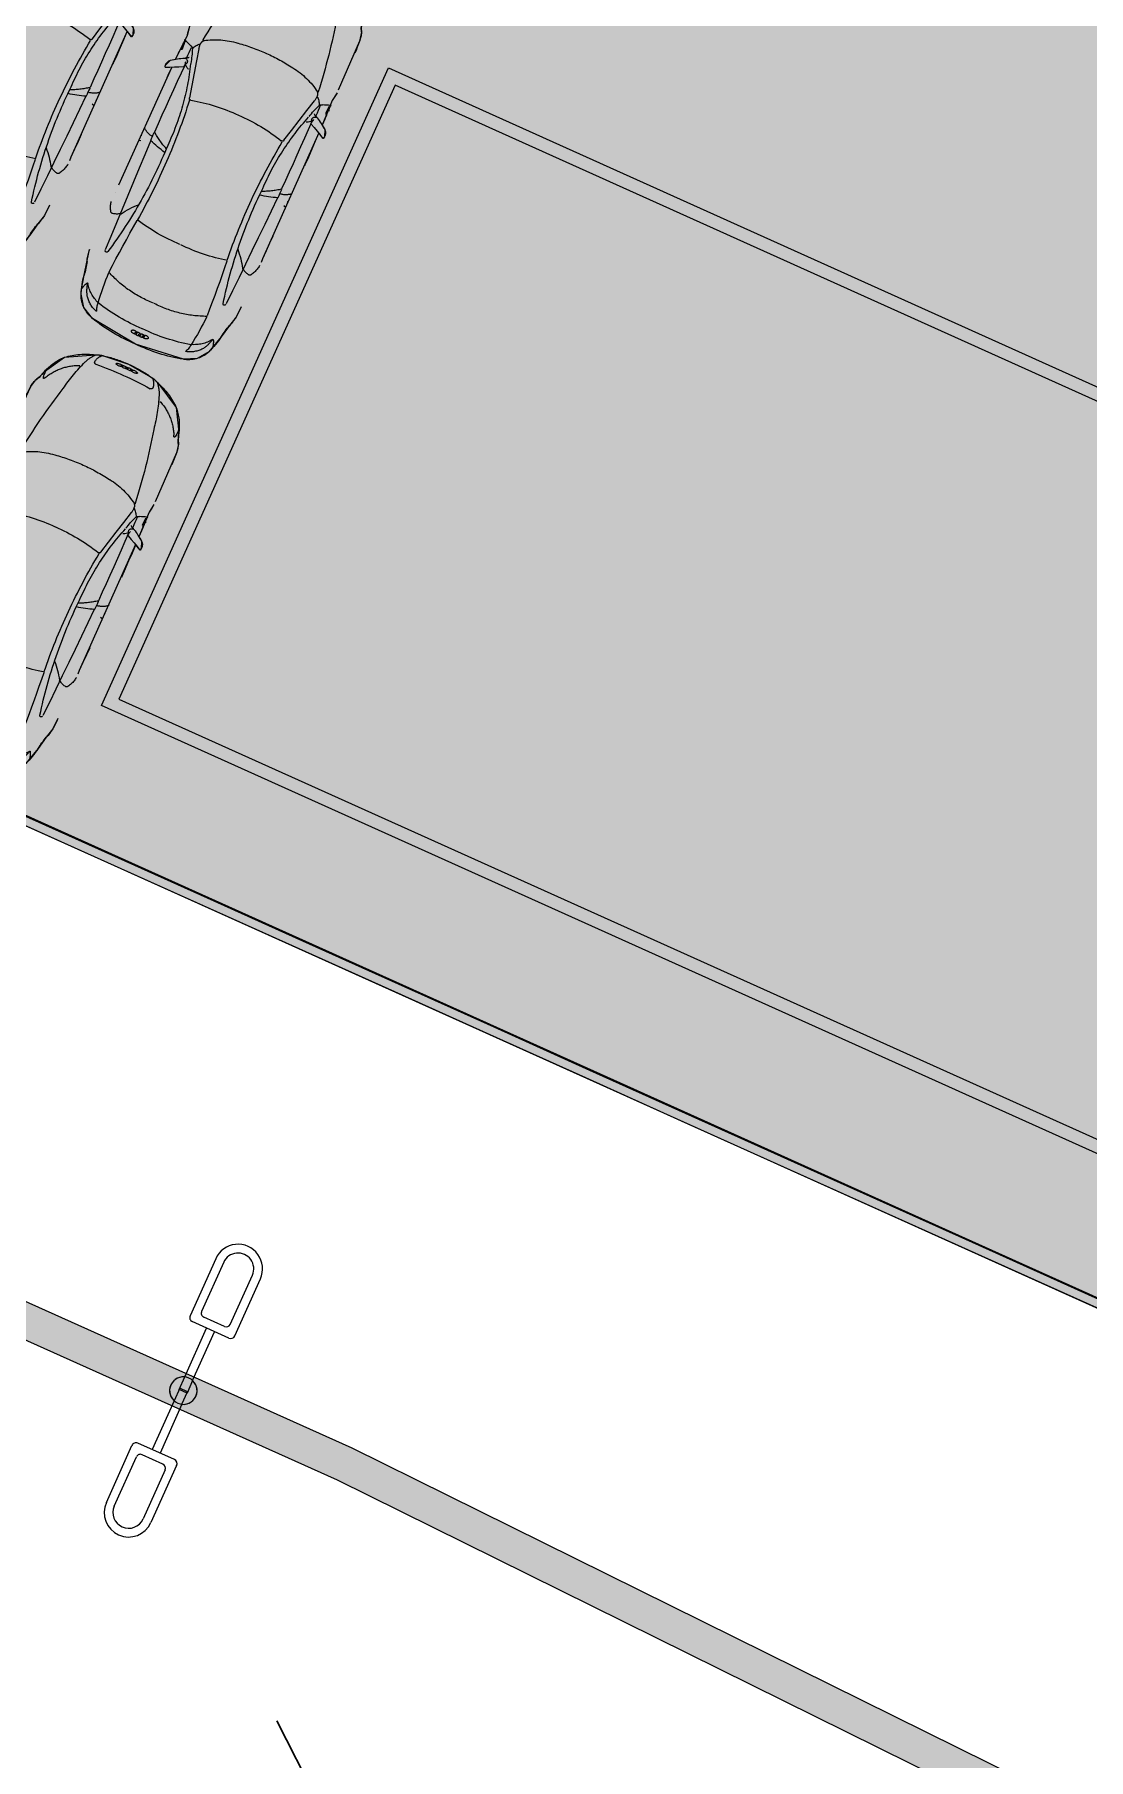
# Model space of a CAD drawing. Header units: metres. Extents: x -13933 to 152404, y -7861 to 21912.
# Drawn here: x 119165 to 120371, y 4820 to 6793 of the extents above; entities that cross this region are included whole.
import ezdxf
from ezdxf.xclip import XClip

# ---------------------------------------------------------------- set-up
doc = ezdxf.new("R2010")
doc.units = ezdxf.units.M
doc.header["$LTSCALE"] = 100
doc.header["$MEASUREMENT"] = 0
doc.header["$XCLIPFRAME"] = 0
doc.layers.get('0').update_dxf_attribs({"color": 9, "lineweight": 9})
for name, color, linetype, lineweight in [('04', 9, 'Continuous', 9), ('06A', 9, 'Continuous', 9), ('06B', 9, 'Continuous', 9), ('06D', 9, 'Continuous', 9), ('09', 9, 'Continuous', 9), ('DATA TAVAN', 160, 'Continuous', 30)]:
    doc.layers.add(name, color=color, linetype=linetype, lineweight=lineweight)

# ---------------------------------------------------------------- blocks, each defined once
blk = doc.blocks.new('A$C442D6FDD')
at = {"layer": '06D', "color": 9}
for p, q in [((16693.02234395774, 2928.331194183363), (16663.68407938753, 2862.952370106877)), ((16702.14584697963, 2924.237089567011), (16676.90168702577, 2867.981768512411)), ((16709.7462977822, 2853.242991948449), (16734.99045773606, 2909.498313003048)), ((16714.77569618773, 2840.025384310204), (16744.11396075796, 2905.40420838669)), ((16657.53743786619, 2793.076553870733), (16682.62108396851, 2848.974178005777)), ((16708.16689236862, 2837.510685107444), (16666.19877859028, 2856.343566287764)), ((16666.66094088809, 2788.982449254378), (16691.74458699039, 2844.880073389431)), ((16703.13749396307, 2850.728292745688), (16679.41638622853, 2861.372964693292)), ((16645.32970965678, 2765.872255093435), (16620.24606355441, 2709.974630958416)), ((16654.45321267868, 2761.778150477066), (16629.36956657628, 2705.88052634206)), ((16567.8766897868, 2649.450495961195), (16597.21495435708, 2714.829320037652)), ((16645.79187195451, 2698.511138060057), (16603.82375817619, 2717.344019240419)), ((16632.57426431625, 2693.481739654543), (16608.85315658172, 2704.12641160217)), ((16577.00019280869, 2645.356391344834), (16602.2443527626, 2701.611712399409)), ((16635.08896351902, 2686.872935835415), (16609.84480356511, 2630.61761478084)), ((16648.30657115727, 2691.902334240942), (16618.968306587, 2626.523510164473))]:
    blk.add_line(p, q, dxfattribs=at)
for points in [[(16666.66094088809, 2788.982449254378), (16660.19733422836, 2774.578631956535), (16651.07383120646, 2778.672736572893), (16657.53743786619, 2793.076553870731)], [(16654.45321267868, 2761.778150477066), (16660.9168193384, 2776.181967774914), (16651.7933163165, 2780.276072391282), (16645.32970965679, 2765.872255093437)]]:
    blk.add_lwpolyline(points, dxfattribs=at)
for centre, radius, start, end in [((16718.56815235785, 2916.867701285029), 28.0000000000004, 335.8321936963501, 155.8321936963501), ((16718.56815235785, 2916.867701285029), 18.00000000000039, 335.8321936963501, 155.8321936963501), ((16668.24583089847, 2860.905317798695), 5, 155.8321936963501, 245.8321936964296), ((16681.46343853671, 2865.934716204235), 5, 155.8321936963501, 245.8321936964296), ((16705.18454627126, 2855.290044256625), 5, 245.8321936964296, 335.8321936963501), ((16710.21394467679, 2842.072436618387), 5, 245.8321936964296, 335.8321936963501), ((16655.99532527245, 2777.427352173897), 15.725, 84.37209640142595, 47.29229099117386), ((16655.99532527245, 2777.427352173897), 15.72499999999999, 264.3720964014259, 227.2922909911562), ((16601.77670586803, 2712.782267729478), 4.999999999999997, 65.8321936962288, 155.8321936963025), ((16606.80610427354, 2699.564660091229), 4.999999999999997, 65.8321936962288, 155.8321936963025), ((16630.52721200808, 2688.919988143596), 4.999999999999997, 335.8321936963025, 65.8321936962288), ((16643.74481964632, 2693.949386549116), 4.999999999999997, 335.8321936963025, 65.8321936962288), ((16593.4224981869, 2637.987003062837), 28.00000000000039, 155.8321936963025, 335.8321936963025), ((16593.4224981869, 2637.987003062837), 18.00000000000038, 155.8321936963025, 335.8321936963025)]:
    blk.add_arc(centre, radius, start, end, dxfattribs=at)
blk = doc.blocks.new('Rectangular Mul_ ÇATI KATI2')
at = {"layer": '06B'}
for p, q in [((2522.257784961755, 1084.905025806298), (2642.257784961754, 1084.905025806297)), ((2642.257784961754, 1074.905025806297), (2522.257784961755, 1074.905025806298))]:
    blk.add_line(p, q, dxfattribs=at)
blk = doc.blocks.new('Group-321-1')
at = {"lineweight": 0}
for p, q in [((384783.0404226189, 69371.03703737732), (384783.0454955257, 69371.02952570902)), ((384784.4115424383, 69370.33322623753), (384784.4024818865, 69370.33296943169))]:
    blk.add_line(p, q, dxfattribs=at)
blk.add_lwpolyline([(384781.5515142901, 69367.98434943637), (384781.7489756022, 69367.69058126317), (384781.7548534236, 69367.68634296917), (384781.7923387385, 69367.64408719695), (384781.826259134, 69367.61685041881), (384782.0711422035, 69367.46127779443), (384782.3402966903, 69367.35298919129), (384782.3816751229, 69367.34140437085), (384782.4452552769, 69367.33317311786), (384782.7990547579, 69367.34397295988), (384783.036277071, 69367.49413952335), (384783.1020985211, 69367.55806925843), (384783.1402993364, 69367.58425538782), (384783.2058003336, 69367.66632236853), (384783.5053245599, 69368.23258221608), (384783.540306937, 69368.33224291622), (384783.6890093816, 69368.59966389736), (384783.7466077069, 69368.6084239063), (384783.8084187516, 69368.66262315822), (384783.8147476728, 69368.6843675388), (384783.7336735199, 69368.6843675388), (384784.4562495247, 69370.08700017455), (384784.536334641, 69370.2161617595), (384784.6671285072, 69370.4777350574), (384784.7897134165, 69370.73858226684), (384784.819535446, 69370.85867902258), (384784.8615447482, 69371.01198618795), (384784.907766177, 69371.2301975283), (384784.8820960541, 69371.3837804609), (384784.7923171953, 69371.51100635812), (384784.3138549381, 69371.83118594532), (384783.7776961802, 69372.0326255127), (384783.6197348419, 69372.03176459095), (384783.4799804747, 69371.96309589971), (384783.4374216382, 69371.9222494662), (384783.3299404929, 69371.79881007994), (384783.1493434826, 69371.58060250159), (384783.0088543631, 69371.32894572419), (384782.874466604, 69371.0739785558), (384782.8142959055, 69370.9298333333), (384782.0989579112, 69369.5315053641), (384782.0492403426, 69369.59011353157), (384782.0345796579, 69369.57315460613), (384782.0265719897, 69369.49133745974), (384782.0530293756, 69369.43943073365), (384781.9224232807, 69369.16272069358), (384781.8618378587, 69369.07620232357), (384781.572733821, 69368.4935200099), (384781.5478329869, 69368.4016861774), (384781.5487652928, 69368.35456400849), (384781.535104096, 69368.2638132716), (384781.5515142901, 69367.98434943637)], close=True, dxfattribs=at)
for centre, radius, start, end in [((384783.7002488226, 69371.6913544825), 0.3498021483591383, 77.58661068379296, 129.0275571541324), ((384783.3656927163, 69370.12154418147), 1.954988160792558, 60.96601148066394, 77.83400075226027), ((384782.5382675502, 69372.33731877894), 0.9574641858481436, 316.2185710409952, 325.7418044744119), ((384784.3200433344, 69371.04522039733), 1.244267272932652, 132.4655380697325, 142.7244158092593), ((384783.7202785564, 69371.82730503439), 0.2983663543140856, 161.3049374906192, 177.743599169579), ((384783.5083511993, 69371.84107766264), 0.0862314491859874, 181.3459599537109, 189.6397386832451), ((384783.4275220588, 69371.82806669494), 0.0044218996027969, 198.8504189284605, 328.8627297751233), ((384783.6239929062, 69371.45449564197), 0.4181482123973927, 82.5082130728109, 117.4781367208745), ((384783.7431655147, 69371.57129641499), 0.4025143222824345, 118.7200405959984, 140.7847687057622), ((384786.159974889, 69370.09974605514), 3.047871568934975, 144.4512639894666, 151.4415190125865), ((384783.680325825, 69371.6404067432), 0.312480107745655, 79.03531116137512, 114.6796663962398), ((384783.8911569568, 69371.74893458892), 0.2435775742046316, 127.2849191610867, 150.4820625111644), ((384783.1339376865, 69369.63706716785), 2.300484933354411, 61.7007492894186, 76.26458323917203), ((384783.7368842547, 69371.94078550737), 0.0070138906523912, 14.30737728654492, 65.78766829894647), ((384783.4780704501, 69370.06385943378), 1.95498816084812, 47.82212561582031, 64.69011485358692), ((384783.6080829738, 69371.27260708438), 0.5525423945704754, 133.0236941956187, 146.1227845706138), ((384784.1758989197, 69371.76587521982), 0.0116228077802083, 115.4858821309777, 202.8384480021364), ((384784.2047976461, 69371.77977778294), 0.0436816092483191, 204.9366467582744, 291.6010371563049), ((384784.1827314048, 69371.75273581482), 0.0264285725199241, 86.25131350310285, 116.6000344669025), ((384784.1802174372, 69371.71738374222), 0.0618696848978988, 44.04057309094982, 86.06863463306861), ((384784.218950953, 69371.74828310356), 0.0100725345705801, 111.9283104300689, 196.7628904811233), ((384784.245017412, 69371.75461838322), 0.0368322690439756, 193.5154874138824, 249.2754029825842), ((384784.226715495, 69371.73132559302), 0.0287379628545424, 93.4708897569202, 113.7003470534444), ((384784.215737871, 69371.75099650183), 0.0129126003587845, 292.5149725822491, 43.91301186059133), ((384784.2217792669, 69371.69202346112), 0.0680624771396786, 58.34094723028844, 87.30825091934582), ((384783.2195127354, 69369.59314053798), 2.300484933358805, 49.39154326351768, 63.95537709086441), ((384784.2512866112, 69371.76084167145), 0.0450205052383476, 244.6107160294459, 282.6821737362323), ((384784.266549536, 69371.72705086012), 0.0152877514780457, 157.3959095720804, 204.4646875178178), ((384784.2938193696, 69371.73900913072), 0.0450205049078826, 202.9739526592234, 241.0454105083228), ((384784.2639588178, 69371.72678129884), 0.0130583123064995, 105.2380549100657, 152.0925405282488), ((384784.2396135595, 69371.72114288357), 0.0339160089870706, 22.28965877449798, 58.16624635326638), ((384784.2574662653, 69371.73171340469), 0.0152877516284439, 281.1914392787127, 328.2602167012451), ((384784.2683673544, 69371.70638323901), 0.0339160089425257, 67.48988053183197, 103.3664676801319), ((384784.2587574183, 69371.72945123544), 0.0130583121902756, 333.563584708396, 20.4180717973747), ((384784.292417197, 69371.73028754357), 0.0368322691756745, 236.3807232756979, 292.1406388998525), ((384784.2551028978, 69371.67491806857), 0.0680624771660405, 38.34787549762579, 67.31517932069293), ((384784.3065419157, 69371.70438576999), 0.0129126003619169, 81.74311441453403, 193.141154583526), ((384784.3363048409, 69371.71227366879), 0.043681609322776, 194.0550892317754, 280.7194796334733), ((384784.3024642308, 69371.70541480399), 0.01007253459776, 288.8932358830022, 13.72781480011426), ((384784.2841596418, 69371.70183886975), 0.0287379630892161, 11.95577948215946, 32.18523628089459), ((384784.2999360788, 69371.6559308244), 0.0618696846305092, 39.58749169758675, 81.61555320856033), ((384784.3418542116, 69371.6806885121), 0.0116228078840048, 282.8176808536799, 10.17024456856148), ((384784.3271952625, 69371.67858090076), 0.0264285726363793, 9.056091890992866, 39.4048127679727), ((384865.0478565178, 69325.718902895), 93.69606463265801, 150.8030725621275, 151.6277473261973), ((384777.8715314694, 69372.85345975014), 5.605247355084512, 330.8944123424992, 345.1643524666977), ((384793.5272064585, 69365.62204652262), 11.96680530893938, 150.1372720717108, 152.8972310905396), ((384800.1056264557, 69364.19625620602), 18.17990201205225, 156.1349588412521, 158.2411111303297), ((384783.2748803343, 69371.42358390622), 0.0158656320071467, 339.003904687722, 150.3983213057386), ((384783.4050481375, 69370.21541081375), 1.343000516641577, 60.01738873332177, 86.68797196595672), ((384784.4940709949, 69371.43945206945), 0.2435775744201498, 335.1740638174758, 358.3712070646293), ((384784.739884166, 69371.42593443386), 0.007013890488563001, 59.86845844248861, 111.348749926108), ((384784.5287863645, 69371.20488245763), 0.3124801078493274, 10.97646013994169, 46.62081514681707), ((384784.5585694397, 69371.25076890897), 0.3498021485358823, 356.6285692132683, 48.06951584809453), ((384783.5313988864, 69370.15055356114), 1.343000516431742, 38.96815450401051, 65.63873755694424), ((384781.8315180973, 69372.32159134217), 3.047871569132416, 334.2146073840299, 341.2048623741222), ((384784.410565533, 69371.05073911423), 0.4181482126543444, 8.177989688528863, 43.14791337133943), ((384784.4360016789, 69371.21565586214), 0.4025143225143703, 344.8713578246735, 6.936085858047674), ((384783.6722759097, 69371.37772666202), 1.244267272650692, 342.9317105809953, 353.190588269219), ((384783.7734386867, 69370.61255045596), 1.010455724059688, 153.0694778982191, 161.9185911851493), ((384783.1167923395, 69370.8332581143), 0.3186275708637596, 120.9728856795587, 155.4755557488732), ((384782.9706170958, 69371.07419906514), 0.0368887230569643, 91.80000956888539, 120.3439243344244), ((384782.9629824776, 69371.07908416017), 0.0326344118359172, 45.48642201566353, 78.55436450792334), ((384782.8486255968, 69370.93316240872), 0.2178507720010953, 28.76175149546496, 50.9847501003894), ((384784.1505833879, 69371.13774394048), 1.110373976815149, 185.5929860547506, 197.2706345992854), ((384785.7607760822, 69370.68316910429), 0.9574641856548224, 159.9143219344002, 169.4375553464991), ((384784.8286298975, 69371.10886236947), 0.0044218994446907, 156.7933951792741, 286.8057034424609), ((384784.792084843, 69371.18212282412), 0.0862314492585211, 296.016387643213, 304.3101665108914), ((384784.6573576429, 69371.34629185747), 0.2983663541265296, 307.9125272197693, 324.351188955416), ((384822.9408911379, 69349.52026877638), 45.48090917561267, 151.9178272061257, 153.8966286939996), ((384776.6074931544, 69373.5829487619), 7.123628307055153, 326.0793961133, 338.1164433750532), ((384782.7340587102, 69368.932494688), 2.053129795241379, 60.68216725469162, 76.50320586801631), ((384768.9055667257, 69380.21159585133), 18.17990201197529, 327.4150153400575, 329.5211675918141), ((384784.272049805, 69370.93178548297), 0.5525423943988907, 339.5333418177627, 352.6324322789538), ((384782.8801234989, 69368.85751799813), 2.053129795126458, 49.15292047915002, 64.97395933781989), ((384788.9004862178, 69367.19217391433), 5.605247355051272, 140.4917738339094, 154.7617140281527), ((384699.7854853228, 69410.54992655918), 93.69606463261509, 334.0283790765118, 334.8530537861511), ((384773.8987516132, 69375.69755194742), 11.96680530874396, 332.7588953542664, 335.5188543458619), ((384784.5889532362, 69370.74905558713), 0.0158656321567198, 335.2578058237369, 146.652221711764), ((384790.2300502175, 69366.59033784733), 7.123628307177032, 147.5396829630128, 159.5767301286856), ((384825.2730058789, 69347.60695140138), 48.30265178816379, 152.0551005723645, 152.1719452873196), ((384782.4027800147, 69368.6924993447), 1.563621213239428, 74.98539193690318, 82.5895034223858), ((384783.8462355316, 69371.29396909924), 1.11037397676685, 288.3854918774865, 300.0631404692817), ((384784.4389430626, 69370.11683466512), 0.2178507722216231, 74.67137631840478, 96.89437483386291), ((384783.6393448883, 69370.68138230266), 1.010455724038191, 323.7375350634988, 332.5866484991483), ((384784.2014482712, 69370.27649209213), 0.3186275708698421, 330.1805708137133, 4.683240604397084), ((384784.4908480612, 69370.29481366627), 0.0326344118661757, 47.10176180129525, 80.1697042691917), ((384784.4824284086, 69370.29816940802), 0.0368887229124478, 5.312201861807474, 33.85611631798246), ((384821.1878617357, 69350.01289725953), 43.56496261790569, 152.4768734628505, 153.5907061841437), ((384780.1045679153, 69371.44513727463), 2.972654988612402, 314.8855468710587, 333.6766171440912), ((384782.4964555969, 69369.9749909546), 0.2387884675881178, 70.63492537720325, 104.3906069724314), ((384782.7293223899, 69369.20786341075), 0.9545311043662441, 86.62790421040638, 100.5160201591195), ((384782.5618396718, 69370.15329435584), 0.0058476883975403, 151.7804776858651, 223.8989130914362), ((384743.6697706304, 69390.21102161384), 45.48090917596133, 331.7594977081923, 333.7382992418987), ((384782.8782287625, 69368.44844618438), 1.56362121325601, 43.06662273578132, 50.67073440441602), ((384795.1786366188, 69363.07501582892), 14.58723217685821, 154.131932185875, 155.3338004803066), ((384782.098825665, 69369.52556623396), 0.07995125130081401, 143.4718717064225, 205.3483243032675), ((384782.9195613969, 69369.91120294857), 0.986771052513436, 205.1819552525269, 214.4777125467105), ((384782.1495170811, 69369.49737355059), 0.1376712735919119, 137.1664338394829, 146.6021581154718), ((384967.4627986772, 69508.00272714767), 231.3789947734501, 216.7416157136026, 216.7940108203771), ((384678.7516665729, 69458.2207693468), 136.450565060422, 319.2526015187024, 319.4925882230672), ((384782.514923584, 69369.58202828282), 0.0185971796773038, 41.38587348726872, 155.3161465843415), ((384783.9579523336, 69371.21199646419), 2.158500350013701, 228.5421561994104, 243.7224231827864), ((384786.4545019648, 69368.18564510044), 2.972654988729948, 151.9795091467883, 170.7705794288091), ((384783.1066297747, 69369.01418730992), 0.9545311044009102, 25.14010633848291, 39.0282223038683), ((384783.9724497939, 69369.42921240196), 0.0058476883722028, 261.7572125040324, 333.8756493155701), ((384740.7557081665, 69390.99062567906), 48.30265178813734, 333.4841811311338, 333.6010257834328), ((384783.8656865405, 69369.27214939585), 0.238788467603148, 21.26551931947093, 55.02120103576603), ((384791.1445365428, 69364.80545010675), 10.09567924637132, 153.389795120458, 154.106662977346), ((384781.4440564258, 69369.96942800487), 0.9861543805361744, 309.9161742944115, 319.8631083056857), ((384782.12392833, 69369.36343779713), 0.0208682048374519, 210.1337502563614, 261.9010480954536), ((384782.1219502368, 69369.34509301705), 0.0094106451753982, 178.2703908717264, 230.3207191817169), ((384782.0851622913, 69369.29985552678), 0.0488975542694614, 5.779055627024446, 50.9892651037068), ((384782.1315955954, 69369.39582904265), 0.054101346892036, 258.6932034876902, 282.7156460172121), ((384782.1321205707, 69369.37989430026), 0.0385583782957723, 287.171053284051, 347.5367777232382), ((384781.9661107239, 69369.54334083943), 0.2494251296583731, 316.3484353704709, 326.7202074930113), ((384782.1505732414, 69369.37410034241), 0.0193525761953757, 352.1472999411857, 47.07927246585621), ((384782.2653205382, 69368.91444785756), 0.4843113183250864, 94.4328073924962, 101.9444058529415), ((384782.1667148628, 69369.41423542725), 0.0111774059663441, 312.8598860043378, 34.81050539448773), ((384782.2279977844, 69369.38900550512), 0.0083074887732057, 38.23228437482054, 92.0308323370829), ((384784.018856284, 69371.18073378534), 2.158500350037418, 241.9337030407994, 257.1139701947554), ((384745.0919206057, 69389.07379500679), 43.56496261794364, 332.0654201917997, 333.1792529147895), ((384787.0531752221, 69366.13740280231), 5.965444346038106, 150.4859381148569, 156.7364650485879), ((384789.1280892799, 69366.44559309975), 7.518706228063415, 159.6869696588059, 166.351560767887), ((384783.0276578172, 69368.32429630242), 1.387263075282165, 142.8162607961192, 147.1796447808551), ((384781.8011505918, 69367.55738424876), 1.667026785979498, 81.88636859993944, 84.94229609538489), ((384782.0500725403, 69369.26028403842), 0.0543016107197016, 255.4486190132045, 293.8595052256877), ((384782.0653454593, 69369.21232467062), 0.0035137453124988, 147.6525392057015, 275.801275964945), ((384782.3152485478, 69369.20194695273), 0.2414633490335972, 178.311176037347, 202.8016539544177), ((384782.0802959231, 69369.20745194767), 0.0065910963693464, 121.6403048658037, 166.7714618673126), ((384782.081767011, 69369.05536290497), 0.0048078029205758, 20.93842580388289, 175.9316898251757), ((384782.1584124901, 69369.07403078822), 0.0723333247977811, 153.7581970164235, 202.5543009926437), ((384782.8575929597, 69369.5028645388), 0.8908880835858148, 210.0252118511443, 235.5657263307474), ((384782.2723870996, 69369.02588451227), 0.1960015393010728, 137.8698248164604, 155.4347593373984), ((384916.0428692807, 69336.41654079402), 136.4505650603141, 166.163538255242, 166.4035248560552), ((384783.535627186, 69369.05808970696), 0.0185971797512997, 330.3399798796877, 84.27025324804757), ((384783.6274330568, 69370.50178279419), 2.151138606382601, 233.7693723993977, 242.935324073966), ((384784.4746301554, 69368.4138006111), 0.986154380546764, 165.793018057383, 175.739952030911), ((384783.54604492, 69368.7124371674), 0.0083074889180692, 33.62529393752668, 87.42384260969322), ((384783.1386963838, 69368.46613426688), 0.4843113183116575, 23.71172052802407, 31.22331903545619), ((384783.5945304599, 69368.62922294658), 0.0385583783638112, 138.119348756019, 198.4850731161236), ((384783.5790662786, 69368.64083888808), 0.0193525762280166, 78.57685456609488, 133.5088265712049), ((384783.8241060239, 69368.58961106937), 0.2494251295861567, 158.9359187462275, 169.3076908972171), ((384783.6022679833, 69368.67734995321), 0.0111774059668472, 90.84562145838028, 172.7962398346345), ((384788.1969488005, 69600.02189305398), 231.3789947734216, 268.8621154051777, 268.9145106185428), ((384783.7323015347, 69368.68708479892), 0.0799512512683751, 280.3078022265083, 342.1842546616202), ((384783.6798451307, 69368.71183904549), 0.1376712734655701, 339.0539681991913, 348.4896925480284), ((384781.8971335092, 69368.35772794568), 0.3520556503604513, 155.674600036337, 172.8272365742936), ((384783.6344523101, 69370.4981797329), 2.151138606369366, 242.7208023194934, 251.8867539776508), ((384783.2715557018, 69369.29037283272), 0.8908880832961521, 250.0903999861584, 275.6309143837634), ((384783.225122789, 69368.53683462628), 0.1960015392361341, 330.2213669267638, 347.786301640769), ((384783.3431940654, 69368.67429102039), 0.2414633488211516, 282.854472456326, 307.3449501831015), ((384783.4846254347, 69368.48659390149), 0.0065910965856936, 318.8846656675594, 4.015819336332199), ((384783.5451708903, 69368.49283333213), 0.0543016106825458, 191.7966211245935, 230.2075072471659), ((384783.4972995813, 69368.47728660278), 0.0035137453697357, 209.8548504763201, 338.0035861865044), ((384774.624146454, 69373.28555112693), 10.09567924627692, 331.5494633472379, 332.2663313727987), ((384782.3066148866, 69367.29792377226), 1.667026786108718, 40.7138300218205, 43.76975784659761), ((384783.5568694275, 69368.54441179225), 0.0488975541103994, 74.66686139083411, 119.877070890817), ((384770.8665620931, 69375.55467562375), 14.58723217680829, 330.3223259399804, 331.5241941538019), ((384783.607783936, 69368.63808505546), 0.0541013465061648, 202.9404803543278, 226.9629228572176), ((384783.5721818515, 69368.60067290803), 0.0094106453711274, 255.3354071543315, 307.3857353745208), ((384783.5859344696, 69368.61297369262), 0.0208682049644928, 223.755078100961, 275.522375956357), ((384783.5672203709, 69369.578752353), 0.9867710528856712, 271.1784137743861, 280.4741711580764), ((384782.1372638864, 69368.15895853838), 0.6112208503833017, 170.0439005854987, 196.5990624265012), ((384781.8006690071, 69368.14100545777), 0.280929753177643, 142.9980094470155, 163.9070246264475), ((384764.3471729328, 69370.88590239074), 17.38678604634456, 351.3261701355285, 351.6312925582594), ((384781.2507015888, 69368.37223716514), 0.2985871932513548, 356.6067216570964, 5.66016134063183), ((384781.6108113529, 69368.28765831693), 0.0411438464539288, 126.4312649320135, 146.9765236121961), ((384781.5893623901, 69368.31792605919), 0.0039790854840795, 74.7911836373757, 133.7856326445535), ((384781.5844523271, 69368.31345056061), 0.0102270300912391, 1.637601306852396, 54.39629475396457), ((384781.5006214761, 69368.30128172236), 0.09488540598161099, 358.816994299394, 7.383893231302007), ((384782.2011879791, 69368.28944747361), 0.605781818662173, 179.0659416800502, 219.4797755979875), ((384777.1322378698, 69372.60319780724), 7.518706227856923, 319.3045656259003, 325.9691568272747), ((384783.3306810764, 69368.47229221054), 0.0723333248765244, 283.1018253822615, 331.8979294430074), ((384783.3601909798, 69368.39913358222), 0.0048078029345668, 309.7244379823752, 104.7176999173818), ((384782.2147994305, 69368.74154560432), 1.387263075243672, 338.4764815404474, 342.8398656467571), ((384783.5739930696, 69367.65105117156), 1.842265409779598, 162.0198581950229, 174.3283621307194), ((384778.0913312027, 69370.73761757957), 5.965444345839508, 328.9196613507256, 335.1701882821022), ((384782.3165630052, 69368.28534245209), 0.8221291455187598, 201.4761581976096, 226.3392365936705), ((384782.1191241487, 69367.79541977035), 0.3802511141003176, 174.3104731621578, 196.6697420161616), ((384781.9366804476, 69367.80858158108), 0.2188669085750566, 213.4366515774982, 228.8732714406686), ((384781.9404698478, 69367.68894818542), 0.1449324580838845, 160.421482749868, 200.1827664714714), ((384781.8273504815, 69367.73204394888), 0.0243161162774968, 63.76494991939244, 169.9952658025476), ((384784.0991778646, 69371.38049728776), 4.273889901050794, 238.0489160236515, 242.634110258559), ((384781.3492981714, 69368.79301194695), 1.842265409917504, 311.3277641313319, 323.6362681777017), ((384782.9009679686, 69367.8424484893), 0.3520556507087822, 312.828889903144, 329.9815262294022), ((384781.862583654, 69367.70928803753), 0.0958410027359276, 222.8672589702789, 244.0074838356121), ((384781.8297528776, 69367.64896682558), 0.0272133221992764, 202.2017716436486, 232.2843354215208), ((384782.6953174758, 69368.71429539406), 1.399874235631634, 231.6245645209734, 243.520375042481), ((384781.9794815796, 69367.56597502658), 0.00393016241724, 106.1480038918371, 191.2356342870595), ((384781.9925914532, 69367.56896170812), 0.0173747610563239, 192.4725242850968, 226.4338394067552), ((384781.9841570789, 69367.54772153107), 0.0227713724609817, 79.74326276873546, 104.6743466444739), ((384782.0763397061, 69367.65717715042), 0.1390124710729419, 226.4812893768036, 253.2418444075125), ((384781.9679435661, 69367.46729640094), 0.104786947275816, 43.02744566408024, 79.06399564217247), ((384782.0325342914, 69367.53539302167), 0.0039301626079234, 108.0078665659346, 193.0954979226211), ((384782.0455403257, 69367.53880361159), 0.0173747611132521, 194.3323887197008, 228.293703100671), ((384782.0377997459, 69367.51730088591), 0.0227713723763501, 81.60312753151732, 106.534210751136), ((384782.1263814225, 69367.62969063593), 0.1390124710983048, 228.3411537296626, 255.10170880669), ((384782.042998359, 69367.54591466028), 0.0228623931432975, 252.8527719302951, 277.4763585965605), ((384782.0242049767, 69367.43639191361), 0.1047869471821187, 44.88731007092645, 80.92386002675111), ((384782.022284549, 69367.51841321128), 0.030184117365996, 24.43778123601803, 42.48023936365997), ((384782.0456562727, 69367.52817047927), 0.0049340362184041, 273.6821905129262, 33.68219178308403), ((384782.7254130076, 69368.69884702105), 1.399874235663832, 242.1357512690006, 254.031561633046), ((384782.0856428842, 69367.5070749807), 0.0049340361836441, 90.11406990416125, 210.1140720258274), ((384782.1018671087, 69367.51473624732), 0.0228623932079406, 206.3199036467378, 230.943489885124), ((384782.0905347122, 69367.48222519677), 0.0301841173821539, 81.31602286477012, 99.35848025596957), ((384782.1757827104, 69367.60433240255), 0.1390124710651526, 230.5544175494868, 257.3149725257593), ((384782.0966686701, 69367.51740466391), 0.0228623930939039, 254.7126363867601, 279.3362230561346), ((384782.0782822861, 69367.40863342576), 0.1047869470903695, 44.73226628780361, 80.76881625816543), ((384782.0768583336, 69367.48924543503), 0.0301841174668981, 26.29764567827616, 44.3401035592378), ((384782.099901072, 69367.49975609347), 0.0049340363351814, 275.5420560551542, 35.54205451561253), ((384784.0734452069, 69371.3937061488), 4.273889901074466, 243.0220161175712, 247.607210357313), ((384782.1403507636, 69367.47956273769), 0.0049340363000382, 91.97393460065119, 211.973935471551), ((384782.1563177943, 69367.48774652643), 0.0228623929562839, 208.179767933893, 232.8033541215398), ((384782.1460465161, 69367.45488480931), 0.030184117315496, 83.17588705196574, 101.2183454130342), ((384782.2272866086, 69367.57969441717), 0.1390124711764063, 232.4142818747512, 259.1748370846415), ((384782.1490580919, 69367.48566678428), 0.017374760919182, 257.3624225700835, 291.3237376171514), ((384782.1361889694, 69367.38093415352), 0.1047869472207114, 46.59213081778669, 82.6286806264869), ((384782.1360986119, 69367.46684297836), 0.0227713724816486, 19.1219158435863, 44.05299919335773), ((384782.153868352, 69367.47311089128), 0.0039301625266179, 292.5606285544276, 17.64826017318684), ((384782.1920856431, 69367.44098947325), 0.0227713724379093, 20.98178005935979, 45.91286328079482), ((384782.668248841, 69368.04969990898), 0.6057818186550332, 266.1763506422281, 306.5901848306168), ((384782.5994852304, 69367.92169515246), 0.6112208505875798, 289.0570639881478, 315.6122256565617), ((384782.7811054278, 69367.6377364765), 0.2809297532821471, 321.7491018256342, 342.658117023229), ((384783.0862381876, 69367.48736692885), 0.0948854059176445, 118.2722331390893, 126.839132111113), ((384795.1853947904, 69355.05629817258), 17.38678604633298, 134.0248337296906, 134.3299561979311), ((384783.0472591229, 69367.56257547026), 0.0102270301144433, 71.25983290709485, 124.0185261504152), ((384783.0109369656, 69367.56895817883), 0.0411438464094715, 338.6796030238081, 359.2248616074733), ((384783.0480334304, 69367.56917389837), 0.0039790853336872, 351.8704943628009, 50.86494417038347), ((384783.2895747219, 69367.32566078022), 0.2985871930353492, 119.995965032492, 129.049404645721), ((384782.2044273679, 69367.46022396332), 0.0173747609343597, 259.2222874933464, 293.1836022734426), ((384782.2096425963, 69367.4478308022), 0.00393016250336, 294.4204922045912, 19.5081227562845), ((384782.3942307805, 69367.43638762094), 0.0958410028102468, 241.6486427703407, 262.7888675763328), ((384782.364355668, 69367.37454923353), 0.0272133223830799, 253.3717913403474, 283.4543547948513), ((384782.3323026803, 69367.48781600955), 0.1449324580284345, 285.4733600371055, 325.2346436156128), ((384782.431717333, 69367.55447361052), 0.2188669085771363, 256.7828547440725, 272.2194747242026), ((384782.3146730294, 69367.69504234257), 0.3802511142623957, 288.9863843949592, 311.3456532616339), ((384782.4332587368, 69367.42102446435), 0.0243161161897754, 315.6608603763217, 61.89117663580637), ((384782.5976590696, 69368.14105269796), 0.8221291456024497, 259.3168899770112, 284.1799681154629)]:
    blk.add_arc(centre, radius, start, end, dxfattribs=at)
blk = doc.blocks.new('Group-322-1')
for p, q in [((384781.2351737056, 69370.03731856635), (384781.1990561203, 69370.00453540025)), ((384781.2556898023, 69370.01723791294), (384781.2351737056, 69370.03731856635)), ((384781.2702521096, 69370.0915810887), (384781.2556898023, 69370.01723791294)), ((384781.2966316729, 69370.15966860272), (384781.2702521096, 69370.0915810887)), ((384781.3309641568, 69370.2104697988), (384781.2966316729, 69370.15966860272)), ((384781.5742777753, 69369.973699667), (384781.3309641568, 69370.2104697988)), ((384781.1618778257, 69369.97313559407), (384781.1406990381, 69369.9383064104)), ((384781.1406990381, 69369.9383064104), (384781.6919448003, 69369.43474844545)), ((384781.1990561203, 69370.00453540025), (384781.1618778257, 69369.97313559407)), ((384781.7840171732, 69369.47056705169), (384781.1997322143, 69370.00397158567)), ((384781.9623075615, 69369.39405936758), (384781.2556904472, 69370.01686126401)), ((384781.2556904472, 69370.01686126401), (384781.2754445061, 69369.99908607303)), ((384781.6544890143, 69369.86906011369), (384781.5742777753, 69369.973699667)), ((384781.7823085762, 69369.66068357282), (384781.6544890143, 69369.86906011369)), ((384781.9441065457, 69369.42450143059), (384781.7823085762, 69369.66068357282)), ((384781.6228159526, 69369.410935877), (384781.7921490121, 69369.46948593174)), ((384781.7921490121, 69369.46948593174), (384781.8012634439, 69369.46466192513)), ((384781.8012634439, 69369.46466192513), (384781.8316628702, 69369.4192959392)), ((384781.8240559072, 69369.44527857442), (384781.8377311785, 69369.45634575747)), ((384781.8377311785, 69369.45634575747), (384781.8620362918, 69369.44348156192)), ((384781.8620362918, 69369.44348156192), (384781.8992648272, 69369.41829226926)), ((384781.6182764193, 69369.3950493086), (384781.6228159526, 69369.410935877)), ((384781.6494249494, 69369.36209115737), (384781.6182764193, 69369.3950493086)), ((384781.6889143468, 69369.35947822875), (384781.6494249494, 69369.36209115737)), ((384781.7937180371, 69369.38451318267), (384781.6889143468, 69369.35947822875)), ((384781.7663819641, 69369.38067696782), (384781.9464483797, 69369.21768066562)), ((384781.8225679473, 69369.39118342352), (384781.7937180371, 69369.38451318267)), ((384781.8894124917, 69369.36312169716), (384781.8225679473, 69369.39118342352)), ((384781.8316628702, 69369.4192959392), (384781.8726861343, 69369.40491804168)), ((384781.908398824, 69369.36222441617), (384781.8894124917, 69369.36312169716)), ((384781.8992648272, 69369.41829226926), (384781.920532629, 69369.385060956)), ((384781.917514676, 69369.37203770633), (384781.908398824, 69369.36222441617)), ((384781.9691917831, 69369.30809108747), (384781.9114439378, 69369.36061321036)), ((384781.920532629, 69369.385060956), (384781.917514676, 69369.37203770633)), ((384781.9862521561, 69369.35965170136), (384781.9441065457, 69369.42450143059)), ((384781.9625411526, 69369.22983487732), (384782.0080103743, 69369.30884947316)), ((384781.9659320429, 69369.23621621933), (384781.9699670123, 69369.32571199241)), ((384781.9699670123, 69369.32571199241), (384781.9862521561, 69369.35965170136)), ((384781.9978159478, 69369.3289852735), (384781.9767450062, 69369.34831438785)), ((384782.0080103743, 69369.30884947316), (384781.9978159478, 69369.3289852735))]:
    blk.add_line(p, q)
blk.add_lwpolyline([(384781.3309641568, 69370.2104697988), (384781.5742777753, 69369.973699667), (384781.6544890143, 69369.86906011369), (384781.7823085762, 69369.66068357282), (384781.9441065457, 69369.42450143059), (384781.9862521561, 69369.35965170136), (384781.979569146, 69369.34572370528), (384781.9978159478, 69369.3289852735), (384782.0080103743, 69369.30884947316), (384781.9659320429, 69369.23621621933), (384781.9464483797, 69369.21768066562), (384781.7687364256, 69369.37854570683), (384781.6889143468, 69369.35947822875), (384781.6494249494, 69369.36209115737), (384781.6182764193, 69369.3950493086), (384781.6228159526, 69369.410935877), (384781.6919448003, 69369.43474844545), (384781.1406990381, 69369.9383064104), (384781.1618778257, 69369.97313559407), (384781.1990561203, 69370.00453540025), (384781.2351737056, 69370.03731856635), (384781.2556904472, 69370.01686126401), (384781.2702521096, 69370.0915810887), (384781.2966316729, 69370.15966860272)], close=True)
blk = doc.blocks.new('Group-323-1')
for p, q in [((384783.571327544, 69368.40483516964), (384783.6090372684, 69368.48783356209)), ((384783.5745369654, 69368.41130967945), (384783.644911511, 69368.46674610872)), ((384783.6090372684, 69368.48783356209), (384783.6313412754, 69368.49128437032)), ((384783.6310442009, 69368.45584679763), (384783.7073798072, 69368.4395292533)), ((384783.6313412754, 69368.49128437032), (384783.6593285118, 69368.48542656863)), ((384783.644911511, 69368.46674610872), (384783.6630007421, 69368.49975958318)), ((384783.6630007421, 69368.49975958318), (384783.7402611368, 69368.50330517987)), ((384783.704915864, 69368.50035426993), (384784.622829113, 69368.28910745757)), ((384783.7131256016, 69368.45112057833), (384783.7104637778, 69368.43799373138)), ((384783.7219497185, 69368.46116289035), (384783.7131256016, 69368.45112057833)), ((384783.7613488951, 69368.46324722383), (384783.7219497185, 69368.46116289035)), ((384783.7402611368, 69368.50330517987), (384784.0264823449, 69368.50947018909)), ((384783.8035147688, 69368.4476747024), (384783.7613488951, 69368.46324722383)), ((384783.828133333, 69368.43542103567), (384783.8035147688, 69368.4476747024)), ((384784.0264823449, 69368.50947018909), (384784.2703057658, 69368.52704183228)), ((384784.2703057658, 69368.52704183228), (384784.4020845771, 69368.52284375993)), ((384784.4020845771, 69368.52284375993), (384784.7362903662, 69368.46311015943)), ((384784.7362903662, 69368.46311015943), (384784.7150170126, 69368.40560428653)), ((384783.8082251639, 69368.3333419442), (384783.5708295418, 69368.38467446032)), ((384783.7104637778, 69368.43799373138), (384783.7222580326, 69368.42308797817)), ((384783.7222580326, 69368.42308797817), (384783.7840181142, 69368.38512291625)), ((384783.8015624606, 69368.40889742077), (384783.7659706065, 69368.43385442387)), ((384783.7840181142, 69368.38512291625), (384783.7954112723, 69368.3577915169)), ((384783.7954112723, 69368.3577915169), (384783.8361462371, 69368.25803568994)), ((384783.8561443705, 69368.41063321363), (384783.8015624606, 69368.40889742077)), ((384783.8271097688, 69368.4178583508), (384783.828133333, 69368.43542103567)), ((384783.8361462371, 69368.25803568994), (384783.86128371, 69368.22746859389)), ((384783.8653762858, 69368.40603803814), (384783.8561443705, 69368.41063321363)), ((384783.9164834729, 69368.23431194985), (384783.8653762858, 69368.40603803814)), ((384783.8709940066, 69368.40006000853), (384784.644966776, 69368.2361226341)), ((384784.626010045, 69368.14988184643), (384783.8955462293, 69368.30436527118)), ((384784.622829113, 69368.28910745757), (384784.5968720969, 69368.29480074949)), ((384784.6750615347, 69368.34448677108), (384784.6231355615, 69368.28932644233)), ((384784.6231355615, 69368.28932644233), (384784.6514101544, 69368.28435751061)), ((384784.6514101544, 69368.28435751061), (384784.645818966, 69368.23590181375)), ((384784.7150170126, 69368.40560428653), (384784.6750615347, 69368.34448677108)), ((384783.86128371, 69368.22746859389), (384783.906219331, 69368.22136444759)), ((384783.906219331, 69368.22136444759), (384783.9164834729, 69368.23431194985)), ((384784.6419700989, 69368.18739037545), (384784.626010045, 69368.14988184643)), ((384784.645818966, 69368.23590181375), (384784.6419700989, 69368.18739037545))]:
    blk.add_line(p, q)
blk.add_lwpolyline([(384783.6294673565, 69368.49099444332), (384783.6555773804, 69368.48621169027), (384783.6630007421, 69368.49975958318), (384784.0264823449, 69368.50947018909), (384784.2703057658, 69368.52704183228), (384784.4020845771, 69368.52284375993), (384784.7362903662, 69368.46311015943), (384784.7150170126, 69368.40560428653), (384784.6750615347, 69368.34448677108), (384784.622829113, 69368.28910745757), (384784.6514101544, 69368.28435751061), (384784.6419700989, 69368.18739037545), (384784.626010045, 69368.14988184643), (384783.8955462293, 69368.30436527118), (384783.9164834729, 69368.23431194985), (384783.906219331, 69368.22136444759), (384783.86128371, 69368.22746859389), (384783.8361462371, 69368.25803568994), (384783.8051210931, 69368.33401314345), (384783.5708295418, 69368.38467446032)], close=True)
blk = doc.blocks.new('Group-324-1')
for p, q in [((384781.7030633973, 69371.01214101269), (384781.6523832174, 69370.973526041)), ((384781.7732981094, 69371.04975641977), (384781.7030633973, 69371.01214101269)), ((384782.4940900951, 69370.28828495357), (384781.7252166032, 69371.0159906559)), ((384782.5365701721, 69370.33353042549), (384781.7732981094, 69371.04975641977)), ((384781.8057095461, 69371.01495884832), (384782.0320862054, 69370.99985299236)), ((384781.6523832174, 69370.973526041), (384781.6498946328, 69370.94992398571)), ((384781.6498946328, 69370.94992398571), (384781.7010726659, 69370.8823516318)), ((384781.7010726659, 69370.8823516318), (384782.4371092374, 69370.20628717559)), ((384782.0320862054, 69370.99985299236), (384782.1497425348, 69371.0007163562)), ((384782.1497425348, 69371.0007163562), (384782.6140758272, 69370.55710909666)), ((384782.5544907741, 69370.46243923297), (384782.5075547385, 69370.35963338667)), ((384782.6140758272, 69370.55710909666), (384782.5544907741, 69370.46243923297))]:
    blk.add_line(p, q)
blk.add_lwpolyline([(384782.6140758272, 69370.55710909666), (384782.1497425348, 69371.0007163562), (384782.0320862054, 69370.99985299236), (384781.810739055, 69371.01462323495), (384781.7732981094, 69371.04975641977), (384781.7030633973, 69371.01214101269), (384781.6523832174, 69370.973526041), (384781.6498946328, 69370.94992398571), (384781.7010726659, 69370.8823516318), (384782.4371092374, 69370.20628717559), (384782.5131192188, 69370.35553592407), (384782.5079140051, 69370.36042030228), (384782.5544907741, 69370.46243923297)], close=True)
blk = doc.blocks.new('Group-325-1')
for p, q in [((384784.2698871424, 69369.70886218158), (384784.2276822375, 69369.60526919109)), ((384784.9009817879, 69369.59006674477), (384784.2698871424, 69369.70886218158)), ((384784.12136201, 69369.45469042727), (384785.1608048355, 69369.25399003533)), ((384784.1333723057, 69369.51557936247), (384785.1602220109, 69369.31274051062)), ((384784.2276822375, 69369.60526919109), (384784.1714941047, 69369.50721345612)), ((384784.9688495133, 69369.49395363855), (384784.9009817879, 69369.59006674477)), ((384785.1130556256, 69369.31879891879), (384784.9688495133, 69369.49395363855)), ((384785.0662779505, 69369.1564862589), (384784.0879369938, 69369.3605988651)), ((384785.1602220109, 69369.31274051062), (384785.1705872751, 69369.2337443404)), ((384785.1705872751, 69369.2337443404), (384785.1687440239, 69369.17005604398)), ((384785.1510148407, 69369.15427865107), (384785.0662779505, 69369.1564862589)), ((384785.1687440239, 69369.17005604398), (384785.1510148407, 69369.15427865107))]:
    blk.add_line(p, q)
blk.add_lwpolyline([(384784.2698871424, 69369.70886218158), (384784.9009817879, 69369.59006674477), (384784.9688495133, 69369.49395363855), (384785.1098517356, 69369.32269040761), (384785.1602220109, 69369.31274051062), (384785.1705872751, 69369.2337443404), (384785.1687440239, 69369.17005604398), (384785.1510148407, 69369.15427865107), (384785.0662779505, 69369.1564862589), (384784.0879369938, 69369.3605988651), (384784.1366156025, 69369.45174519361), (384784.1660041023, 69369.50913343749), (384784.1719241902, 69369.50796401237), (384784.2276822375, 69369.60526919109)], close=True)
blk = doc.blocks.new('p-audi_arac')
at = {"layer": '06D', "lineweight": 0, "flags": 128}
blk.add_lwpolyline([(695.5999999940398, 0.7999999932944775), (-4.400000002234714, 0.7999999932942501), (-4.400000002234714, 400.7999999932941), (695.6000000014903, 400.7999999932941)], close=True, dxfattribs=at)
at = {"layer": '04', "xscale": 100, "yscale": 100, "zscale": 100, "rotation": 117.1763778173342}
for name in ['Group-321-1', 'Group-325-1', 'Group-323-1', 'Group-324-1', 'Group-322-1']:
    blk.add_blockref(name, (23745751.03005597, -31061967.79136416), dxfattribs=at)
blk = doc.blocks.new('p-katlıotopark')
at = {"layer": '06D'}
h = blk.add_hatch(color=254, dxfattribs=at)
h.dxf.hatch_style = 1
h.paths.add_polyline_path([(0, 0), (4140.486423014161, 0), (4140.486423014155, -659.5000000000356), (5009.99999999998, -659.5000000000356), (5009.999999999982, -2970.999999698328), (-0.26357698585457, -2971)])
h.paths.add_polyline_path([(1774.736423014151, -669.9999999995125), (3444.736423014147, -669.9999999995126), (3444.736423014147, -1350.000000942616), (1774.736423014151, -1350.000000942616)], flags=16)
at = {"layer": '06A'}
for p, q in [((2529.736423014151, -2009.999999156126), (4129.736423014149, -2009.999999156132)), ((2529.73642301415, -2809.999999698311), (2529.736423014151, -2009.999999156126)), ((4114.736423014149, -2024.999999156132), (2544.736423014152, -2024.999999156127)), ((2544.736423014151, -2024.999999156127), (2544.73642301415, -2794.999999698311)), ((2544.73642301415, -2794.999999698311), (4114.736423014147, -2794.999999698316)), ((4129.736423014147, -2809.999999698316), (2529.73642301415, -2809.999999698311))]:
    blk.add_line(p, q, dxfattribs=at)
at = {"layer": '06D'}
blk.add_line((9.736423014160891, -2959.999999698284), (4999.736423014151, -2959.999999698333), dxfattribs=at)
at = {"layer": '09'}
blk.add_lwpolyline([(0, 0), (4140.486423014161, 0), (4140.486423014155, -659.5000000000356), (5009.99999999998, -659.5000000000356), (5009.999999999982, -2970.999999698328), (-0.26357698585457, -2971), (0, 0)], dxfattribs=at)
at = {"layer": '04'}
ref = blk.add_blockref('p-audi_arac', (1947.947609217955, -2500.936098406907), dxfattribs=dict(at, xscale=-1, rotation=270))
XClip(ref).set_block_clipping_path([(442.9100702572978, 108.13340194914053), (425.87143632766697, 108.13340194914053), (407.2241896280102, 97.47850997575006), (396.2257734519443, 99.02327652921304), (399.14577108219214, 107.47031665143004), (75.44537290855783, 107.47031665143004), (75.44537290855806, 292.3853972147299), (398.3798216949434, 292.3853972147299), (398.3798216949434, 303.69640381251156), (416.50611721305904, 303.69640381251156), (416.50611721305904, 292.0856582628003), (620.4144020041493, 292.0856582628003), (620.4144020041493, 90.49694499821271)])
ref = blk.add_blockref('p-audi_arac', (2195.610651842257, -2516.936098406908), dxfattribs=dict(at, xscale=-1, rotation=270))
XClip(ref).set_block_clipping_path([(442.9100702572978, 108.13340194914053), (425.87143632766697, 108.13340194914053), (407.2241896280102, 97.47850997575006), (396.2257734519443, 99.02327652921304), (399.14577108219214, 107.47031665143004), (75.44537290855783, 107.47031665143004), (75.44537290855806, 292.3853972147299), (398.3798216949434, 292.3853972147299), (398.3798216949434, 303.69640381251156), (416.50611721305904, 303.69640381251156), (416.50611721305904, 292.0856582628003), (620.4144020041493, 292.0856582628003), (620.4144020041493, 90.49694499821271)])
ref = blk.add_blockref('p-audi_arac', (2197.80973598733, -3032.453519132881), dxfattribs=dict(at, xscale=-1, rotation=270))
XClip(ref).set_block_clipping_path([(442.9100702572978, 108.13340194914053), (425.87143632766697, 108.13340194914053), (407.2241896280102, 97.47850997575006), (396.2257734519443, 99.02327652921304), (399.14577108219214, 107.47031665143004), (75.44537290855783, 107.47031665143004), (75.44537290855806, 292.3853972147299), (398.3798216949434, 292.3853972147299), (398.3798216949434, 303.69640381251156), (416.50611721305904, 303.69640381251156), (416.50611721305904, 292.0856582628003), (620.4144020041493, 292.0856582628003), (620.4144020041493, 90.49694499821271)])
at = {"layer": '06B'}
for p in [(-32.25778496177622, -4045.905025504598), (87.74221503822628, -4045.905025504604), (207.7422150382258, -4045.905025504605), (327.7422150382242, -4045.905025504601), (447.7422150382262, -4045.905025504607), (567.7422150382242, -4045.905025504604), (687.7422150382263, -4045.90502550461), (807.742215038226, -4045.905025504611), (927.7422150382247, -4045.905025504607), (1047.742215038226, -4045.905025504613), (1167.742215038227, -4045.905025504614), (1287.742215038224, -4045.905025504611)]:
    blk.add_blockref('Rectangular Mul_ ÇATI KATI2', p, dxfattribs=at)

msp = doc.modelspace()

# ---------------------------------------------------------------- hatches: boundary and pattern name
at = {"layer": '09'}
h = msp.add_hatch(color=254, dxfattribs=at)
edge = h.paths.add_edge_path(flags=16)
edge.add_line((114428.4116336253, 7400.929333711605), (114304.0883438452, 7436.313250781432))
edge.add_line((114304.0883438452, 7436.313250781432), (113817.5701588862, 8239.380946119327))
edge.add_line((113817.5701588862, 8239.380946119327), (113722.4399689427, 8211.41949953543))
edge.add_arc((113807.0396817568, 7923.595093704763), 300.0000000000088, 106.3795501212407, 212.1439862446257)
edge.add_line((113553.0255673916, 7763.980464978982), (114136.123327622, 6836.026289740223))
edge.add_arc((114178.7352813025, 6955.922956408185), 127.2438182174505, 250.4344991400337, 344.0651745778117)
edge.add_line((114301.0897067504, 6920.988963680911), (114352.6294917229, 7115.268331564528))
edge.add_line((114352.6294917229, 7115.268331564528), (114428.4116336253, 7400.929333711605))
edge = h.paths.add_edge_path()
edge.add_line((113835.8286989273, 8286.439732551242), (113711.1600072341, 8249.796086979522))
edge.add_arc((113807.0396817566, 7923.595093704819), 339.9999999999203, 106.3795501212209, 212.1439862446054)
edge.add_line((113519.1570188094, 7742.698514482416), (114109.0868116494, 6803.871697265327))
edge.add_arc((114178.7352813025, 6955.922956408186), 167.2438182174492, 245.389419184089, 344.2027897607758)
edge.add_line((114339.6625095361, 6910.393603842913), (114391.292137561, 7105.011635371467))
edge.add_line((114391.292137561, 7105.011635371467), (115271.1881225706, 6866.978859376948))
edge.add_line((115271.1881225706, 6866.978859376948), (117108.6138132269, 6218.089396007796))
edge.add_line((117108.6138132269, 6218.089396007796), (119511.5351814827, 5139.796174344383))
edge.add_line((119511.5351814827, 5139.796174344383), (121406.5577524319, 4202.595979120932))
edge.add_line((121406.5577524319, 4202.595979120932), (122694.0005808682, 3408.610523192954))
edge.add_line((122694.0005808682, 3408.610523192954), (123121.845039642, 2283.976367919018))
edge.add_line((123121.845039642, 2283.976367919018), (123121.845039642, -684.8530417574948))
edge.add_line((123121.845039642, -684.8530417574948), (122658.6448695092, -1321.318167828416))
edge.add_line((122658.6448695092, -1321.318167828416), (122708.1596728591, -1321.318167828456))
edge.add_line((122708.1596728591, -1321.318167828456), (123161.845039642, -697.8123305875415))
edge.add_line((123161.845039642, -697.8123305875415), (123161.845039642, 2291.327957596026))
edge.add_line((123161.845039642, 2291.327957596026), (122726.5573747351, 3435.527362975103))
edge.add_line((122726.5573747351, 3435.527362975103), (121425.9645081663, 4237.622646222288))
edge.add_line((121425.9645081663, 4237.622646222288), (119528.5955309676, 5175.98327743677))
edge.add_line((119528.5955309676, 5175.98327743677), (117123.4871385383, 6255.257910049739))
edge.add_line((117123.4871385383, 6255.257910049739), (115283.0876422005, 6905.197577072247))
edge.add_line((115283.0876422005, 6905.197577072247), (114401.6014707956, 7143.872696689403))
edge.add_line((114401.6014707956, 7143.872696689403), (114477.6530759162, 7428.503159827511))
edge.add_line((114477.6530759162, 7428.503159827511), (114330.1555307258, 7470.482751231944))
edge.add_line((114330.1555307258, 7470.482751231944), (113857.2689487799, 8251.04954042905))
edge.add_line((113857.2689487799, 8251.04954042905), (113835.8286989273, 8286.439732551242))

# ---------------------------------------------------------------- linework, layer by layer
at = {"layer": '06D'}
msp.add_lwpolyline([(121425.9645081663, 4237.622646222288), (119528.5955309676, 5175.98327743677), (117123.4871385383, 6255.257910049739), (115283.0876422005, 6905.197577072247), (114401.6014707956, 7143.872696689403), (114477.6530759162, 7428.503159827511), (114330.1555307258, 7470.482751231944), (113857.2689487799, 8251.04954042905), (113835.8286989273, 8286.439732551242), (113711.1600072341, 8249.796086979522, 0.4972989191067819), (113519.1570188094, 7742.698514482416), (114109.0868116494, 6803.871697265327, 0.4600192944719266), (114339.6625095361, 6910.393603842913), (114391.292137561, 7105.011635371467), (115271.1881225706, 6866.978859376948), (117108.6138132269, 6218.089396007796), (119511.5351814827, 5139.796174344383), (121406.5577524319, 4202.595979120932)], format="xyb", dxfattribs=at)
at = {"layer": 'DATA TAVAN', "color": 3}
msp.add_line((120040.5896920048, 3691.671493174475), (119442.4585198614, 4864.131726038609), dxfattribs=at)

# ---------------------------------------------------------------- block references
msp.add_blockref('A$C442D6FDD', (102679.3184270081, 2464.557502445958))
at = {"layer": '09', "rotation": 335.7671394835621}
msp.add_blockref('p-katlıotopark', (118088.3244422405, 9626.399673714406), dxfattribs=at)

doc.saveas('drawing.dxf')
